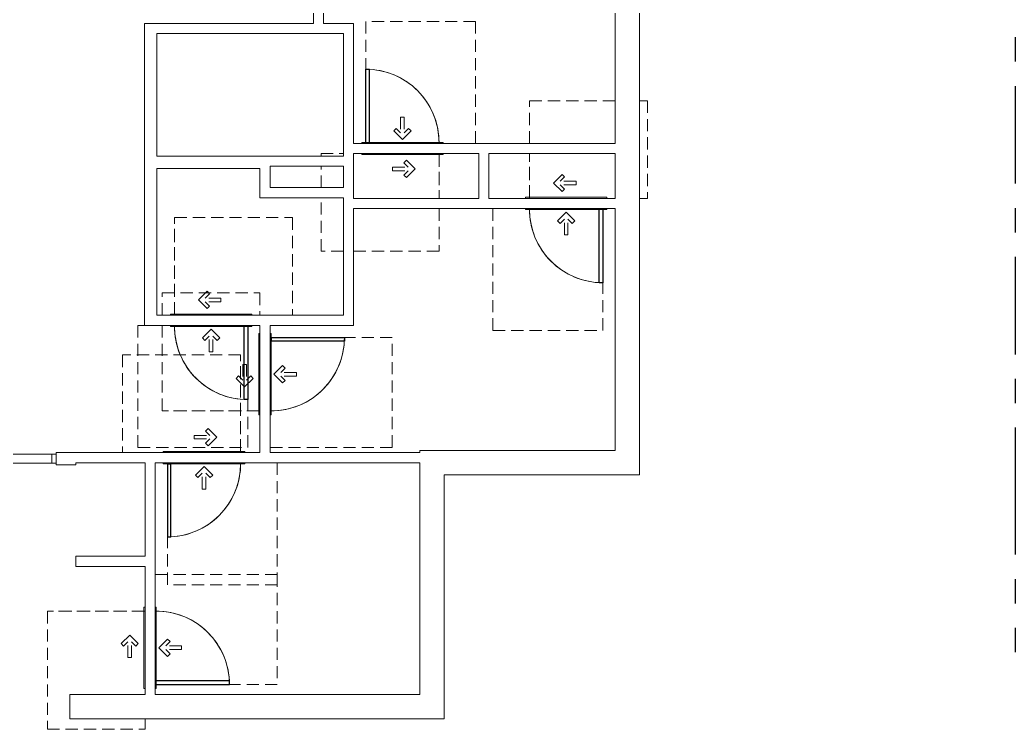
# Model space of a CAD drawing. Header units: inches. Extents: x -84 to 1352, y -121 to 1419.
# Drawn here: x 780.9 to 1270, y -120.8 to 227.9 of the extents above; entities that cross this region are included whole.
import ezdxf

# ---------------------------------------------------------------- set-up
doc = ezdxf.new("R2010")
doc.units = ezdxf.units.IN
doc.header["$MEASUREMENT"] = 0
doc.linetypes.add('ADA Clearance', pattern=[9, 6, -3])
doc.linetypes.add('Grid Line', pattern=[84, 48, -12, 12, -12])
for name, color, linetype, lineweight in [('A-DOOR', 31, 'Continuous', 15), ('A-DOOR-FRAM', 31, 'Continuous', 9), ('A-GLAZ-CWMG', 51, 'Continuous', 9), ('A-WALL', 113, 'Continuous', 15), ('I-WALL', 2, 'Continuous', 15), ('S-GRID', 1, 'Continuous', 9)]:
    doc.layers.add(name, color=color, linetype=linetype, lineweight=lineweight)

# ---------------------------------------------------------------- blocks, each defined once
blk = doc.blocks.new('Door-Single_CE_ - HM Door-2_ HM Frame-V23-ROOF')
at = {"layer": 'A-DOOR', "linetype": 'ADA Clearance', "lineweight": 9}
for p, q in [((-36, 62.5), (18, 62.5)), ((-36, 2.5), (-36, 62.5)), ((18, 62.5), (18, 3)), ((-0.89, 15.47), (-0.89, 7.72)), ((0.86, 15.47), (-0.89, 15.47)), ((0.86, 15.47), (0.86, 7.72)), ((-3.02, 9.85), (-4.26, 8.62)), ((-3.02, 9.85), (-0.89, 7.72)), ((2.99, 9.85), (0.86, 7.72)), ((2.99, 9.85), (4.22, 8.62)), ((-4.26, 8.62), (-0.02, 4.37)), ((4.22, 8.62), (-0.02, 4.37)), ((-18, -3), (-18, -50.5)), ((40, -2.5), (35, -2.5)), ((40, -50.5), (40, -2.5)), ((-2.02, -5.79), (-6.26, -10.04)), ((-0.78, -7.03), (-2.91, -9.16)), ((4.84, -9.16), (-2.91, -9.16)), ((-0.78, -7.03), (-2.02, -5.79)), ((4.84, -10.91), (4.84, -9.16)), ((-2.02, -14.28), (-6.26, -10.04)), ((4.84, -10.91), (-2.91, -10.91)), ((-0.78, -13.04), (-2.91, -10.91)), ((-0.78, -13.04), (-2.02, -14.28)), ((-18, -50.5), (40, -50.5))]:
    blk.add_line(p, q, dxfattribs=at)
at = {"layer": 'A-DOOR'}
for p, q in [((18, 39), (16.25, 39)), ((16.25, 39), (16.25, 3)), ((18, 3), (18, 39))]:
    blk.add_line(p, q, dxfattribs=at)
at = {"layer": 'A-DOOR', "lineweight": 25}
for p, q in [((18, 39), (16.25, 39)), ((16.25, 39), (16.25, 3)), ((18, 3), (18, 39))]:
    blk.add_line(p, q, dxfattribs=at)
at = {"layer": 'A-DOOR', "lineweight": 9}
blk.add_arc((18, 3), 36, 90, 179.9988, dxfattribs=at)
blk.add_arc((18, 3), 36, 90, 179.9988, dxfattribs=at)
blk.add_arc((18, 3), 36, 90, 179.9988, dxfattribs=at)
blk.add_arc((18, 3), 36, 90, 179.9988, dxfattribs=at)
blk = doc.blocks.new('Door-Single_CE_ - HM Door-2_ HM Frame-V1-ROOF')
at = {"layer": 'A-DOOR', "linetype": 'ADA Clearance', "lineweight": 9}
for p, q in [((-36, 62.5), (18, 62.5)), ((-36, 2.5), (-36, 62.5)), ((18, 62.5), (18, 3)), ((-0.89, 15.47), (-0.89, 7.72)), ((0.86, 15.47), (-0.89, 15.47)), ((0.86, 15.47), (0.86, 7.72)), ((-3.02, 9.85), (-4.26, 8.62)), ((-3.02, 9.85), (-0.89, 7.72)), ((2.99, 9.85), (0.86, 7.72)), ((2.99, 9.85), (4.22, 8.62)), ((-4.26, 8.62), (-0.02, 4.37)), ((4.22, 8.62), (-0.02, 4.37)), ((-18, -3), (-18, -50.5)), ((40, -50.5), (40, -2.5)), ((-2.02, -5.79), (-6.26, -10.04)), ((-0.78, -7.03), (-2.91, -9.16)), ((4.84, -9.16), (-2.91, -9.16)), ((-0.78, -7.03), (-2.02, -5.79)), ((4.84, -10.91), (4.84, -9.16)), ((-2.02, -14.28), (-6.26, -10.04)), ((4.84, -10.91), (-2.91, -10.91)), ((-0.78, -13.04), (-2.91, -10.91)), ((-0.78, -13.04), (-2.02, -14.28)), ((-18, -50.5), (40, -50.5))]:
    blk.add_line(p, q, dxfattribs=at)
at = {"layer": 'A-DOOR'}
for p, q in [((18, 39), (16.25, 39)), ((16.25, 39), (16.25, 3)), ((18, 3), (18, 39))]:
    blk.add_line(p, q, dxfattribs=at)
at = {"layer": 'A-DOOR', "lineweight": 25}
for p, q in [((18, 39), (16.25, 39)), ((16.25, 39), (16.25, 3)), ((18, 3), (18, 39))]:
    blk.add_line(p, q, dxfattribs=at)
at = {"layer": 'A-DOOR', "lineweight": 9}
blk.add_arc((18, 3), 36, 90, 179.9988, dxfattribs=at)
blk.add_arc((18, 3), 36, 90, 179.9988, dxfattribs=at)
blk.add_arc((18, 3), 36, 90, 179.9988, dxfattribs=at)
blk.add_arc((18, 3), 36, 90, 179.9988, dxfattribs=at)
blk = doc.blocks.new('Door-Single_CE_ - HM Door-2_ HM Frame-5154580-ROOF')
at = {"layer": 'A-DOOR', "linetype": 'ADA Clearance', "lineweight": 9}
for p, q in [((-18, 50.5), (24, 50.5)), ((-18, 3), (-18, 50.5)), ((29, 50.5), (40, 50.5)), ((40, 50.5), (40, 2.5)), ((-2.02, 14.28), (-6.26, 10.04)), ((-2.02, 5.79), (-6.26, 10.04)), ((-0.78, 13.04), (-2.91, 10.91)), ((4.84, 10.91), (-2.91, 10.91)), ((-0.78, 13.04), (-2.02, 14.28)), ((4.84, 10.91), (4.84, 9.16)), ((4.84, 9.16), (-2.91, 9.16)), ((-0.78, 7.03), (-2.91, 9.16)), ((-0.78, 7.03), (-2.02, 5.79)), ((40, 2.5), (29, 2.5)), ((-36, -2.5), (-36, -62.5)), ((-4.26, -8.62), (-0.02, -4.37)), ((4.22, -8.62), (-0.02, -4.37)), ((18, -62.5), (18, -3)), ((-3.02, -9.85), (-4.26, -8.62)), ((-3.02, -9.85), (-0.89, -7.72)), ((-0.89, -15.47), (-0.89, -7.72)), ((0.86, -15.47), (0.86, -7.72)), ((2.99, -9.85), (0.86, -7.72)), ((2.99, -9.85), (4.22, -8.62)), ((0.86, -15.47), (-0.89, -15.47)), ((-36, -62.5), (18, -62.5))]:
    blk.add_line(p, q, dxfattribs=at)
at = {"layer": 'A-DOOR'}
for p, q in [((16.25, -39), (16.25, -3)), ((18, -3), (18, -39)), ((18, -39), (16.25, -39))]:
    blk.add_line(p, q, dxfattribs=at)
at = {"layer": 'A-DOOR', "lineweight": 25}
for p, q in [((16.25, -39), (16.25, -3)), ((18, -3), (18, -39)), ((18, -39), (16.25, -39))]:
    blk.add_line(p, q, dxfattribs=at)
at = {"layer": 'A-DOOR', "lineweight": 9}
blk.add_arc((18, -3), 36, 180.0012, 270, dxfattribs=at)
blk.add_arc((18, -3), 36, 180.0012, 270, dxfattribs=at)
blk.add_arc((18, -3), 36, 180.0012, 270, dxfattribs=at)
blk.add_arc((18, -3), 36, 180.0012, 270, dxfattribs=at)
blk = doc.blocks.new('Door-Single_CE_ - HM Door-2_ HM Frame-V2-ROOF')
at = {"layer": 'A-DOOR', "linetype": 'ADA Clearance', "lineweight": 9}
for p, q in [((-18, 50.5), (40, 50.5)), ((-18, 3), (-18, 50.5)), ((40, 50.5), (40, 2.5)), ((-2.02, 14.28), (-6.26, 10.04)), ((-2.02, 5.79), (-6.26, 10.04)), ((-0.78, 13.04), (-2.91, 10.91)), ((4.84, 10.91), (-2.91, 10.91)), ((-0.78, 13.04), (-2.02, 14.28)), ((4.84, 10.91), (4.84, 9.16)), ((4.84, 9.16), (-2.91, 9.16)), ((-0.78, 7.03), (-2.91, 9.16)), ((-0.78, 7.03), (-2.02, 5.79)), ((-32.73, -2.5), (-36, -2.5)), ((-36, -2.5), (-36, -62.5)), ((-4.26, -8.62), (-0.02, -4.37)), ((4.22, -8.62), (-0.02, -4.37)), ((18, -62.5), (18, -3)), ((-3.02, -9.85), (-4.26, -8.62)), ((-3.02, -9.85), (-0.89, -7.72)), ((-0.89, -15.47), (-0.89, -7.72)), ((0.86, -15.47), (0.86, -7.72)), ((2.99, -9.85), (0.86, -7.72)), ((2.99, -9.85), (4.22, -8.62)), ((0.86, -15.47), (-0.89, -15.47)), ((-36, -62.5), (18, -62.5))]:
    blk.add_line(p, q, dxfattribs=at)
at = {"layer": 'A-DOOR'}
for p, q in [((16.25, -39), (16.25, -3)), ((18, -3), (18, -39)), ((18, -39), (16.25, -39))]:
    blk.add_line(p, q, dxfattribs=at)
at = {"layer": 'A-DOOR', "lineweight": 25}
for p, q in [((16.25, -39), (16.25, -3)), ((18, -3), (18, -39)), ((18, -39), (16.25, -39))]:
    blk.add_line(p, q, dxfattribs=at)
at = {"layer": 'A-DOOR', "lineweight": 9}
blk.add_arc((18, -3), 36, 180.0012, 270, dxfattribs=at)
blk.add_arc((18, -3), 36, 180.0012, 270, dxfattribs=at)
blk.add_arc((18, -3), 36, 180.0012, 270, dxfattribs=at)
blk.add_arc((18, -3), 36, 180.0012, 270, dxfattribs=at)
blk = doc.blocks.new('Door-Single_CE_ - HM Door-2_ HM Frame-V3-ROOF')
at = {"layer": 'A-DOOR', "linetype": 'ADA Clearance', "lineweight": 9}
for p, q in [((-18, 50.5), (24, 50.5)), ((-18, 29.5), (-18, 50.5)), ((36, 50.5), (40, 50.5)), ((40, 50.5), (40, 2.5)), ((-18, 3), (-18, 24.5)), ((-2.02, 14.28), (-6.26, 10.04)), ((-2.02, 5.79), (-6.26, 10.04)), ((-0.78, 13.04), (-2.91, 10.91)), ((4.84, 10.91), (-2.91, 10.91)), ((-0.78, 13.04), (-2.02, 14.28)), ((4.84, 10.91), (4.84, 9.16)), ((4.84, 9.16), (-2.91, 9.16)), ((-0.78, 7.03), (-2.91, 9.16)), ((-0.78, 7.03), (-2.02, 5.79)), ((40, 2.5), (36, 2.5)), ((-36, -2.5), (-36, -62.5)), ((-4.26, -8.62), (-0.02, -4.37)), ((4.22, -8.62), (-0.02, -4.37)), ((18, -62.5), (18, -3)), ((-3.02, -9.85), (-4.26, -8.62)), ((-3.02, -9.85), (-0.89, -7.72)), ((-0.89, -15.47), (-0.89, -7.72)), ((0.86, -15.47), (0.86, -7.72)), ((2.99, -9.85), (0.86, -7.72)), ((2.99, -9.85), (4.22, -8.62)), ((0.86, -15.47), (-0.89, -15.47)), ((-36, -62.5), (18, -62.5))]:
    blk.add_line(p, q, dxfattribs=at)
at = {"layer": 'A-DOOR'}
for p, q in [((16.25, -39), (16.25, -3)), ((18, -3), (18, -39)), ((18, -39), (16.25, -39))]:
    blk.add_line(p, q, dxfattribs=at)
at = {"layer": 'A-DOOR', "lineweight": 25}
for p, q in [((16.25, -39), (16.25, -3)), ((18, -3), (18, -39)), ((18, -39), (16.25, -39))]:
    blk.add_line(p, q, dxfattribs=at)
at = {"layer": 'A-DOOR', "lineweight": 9}
blk.add_arc((18, -3), 36, 180.0012, 270, dxfattribs=at)
blk.add_arc((18, -3), 36, 180.0012, 270, dxfattribs=at)
blk.add_arc((18, -3), 36, 180.0012, 270, dxfattribs=at)
blk.add_arc((18, -3), 36, 180.0012, 270, dxfattribs=at)
blk = doc.blocks.new('Door-Single_CE_ - HM Door-2_ HM Frame-V4-ROOF')
at = {"layer": 'A-DOOR', "linetype": 'ADA Clearance', "lineweight": 9}
for p, q in [((-18, 50.5), (24, 50.5)), ((-18, 29.5), (-18, 50.5)), ((29, 50.5), (40, 50.5)), ((40, 50.5), (40, 24.25)), ((-18, 3), (-18, 24.5)), ((40, 19.25), (40, 8.75)), ((-2.02, 14.28), (-6.26, 10.04)), ((-2.02, 5.79), (-6.26, 10.04)), ((-0.78, 13.04), (-2.91, 10.91)), ((4.84, 10.91), (-2.91, 10.91)), ((-0.78, 13.04), (-2.02, 14.28)), ((4.84, 10.91), (4.84, 9.16)), ((4.84, 9.16), (-2.91, 9.16)), ((-0.78, 7.03), (-2.91, 9.16)), ((-0.78, 7.03), (-2.02, 5.79)), ((40, 2.5), (29, 2.5)), ((40, 3.75), (40, 2.5)), ((-36, -2.5), (-36, -62.5)), ((-4.26, -8.62), (-0.02, -4.37)), ((4.22, -8.62), (-0.02, -4.37)), ((18, -62.5), (18, -3)), ((-3.02, -9.85), (-4.26, -8.62)), ((-3.02, -9.85), (-0.89, -7.72)), ((-0.89, -15.47), (-0.89, -7.72)), ((0.86, -15.47), (0.86, -7.72)), ((2.99, -9.85), (0.86, -7.72)), ((2.99, -9.85), (4.22, -8.62)), ((0.86, -15.47), (-0.89, -15.47)), ((-36, -62.5), (18, -62.5))]:
    blk.add_line(p, q, dxfattribs=at)
at = {"layer": 'A-DOOR'}
for p, q in [((16.25, -39), (16.25, -3)), ((18, -3), (18, -39)), ((18, -39), (16.25, -39))]:
    blk.add_line(p, q, dxfattribs=at)
at = {"layer": 'A-DOOR', "lineweight": 25}
for p, q in [((16.25, -39), (16.25, -3)), ((18, -3), (18, -39)), ((18, -39), (16.25, -39))]:
    blk.add_line(p, q, dxfattribs=at)
at = {"layer": 'A-DOOR', "lineweight": 9}
blk.add_arc((18, -3), 36, 180.0012, 270, dxfattribs=at)
blk.add_arc((18, -3), 36, 180.0012, 270, dxfattribs=at)
blk.add_arc((18, -3), 36, 180.0012, 270, dxfattribs=at)
blk.add_arc((18, -3), 36, 180.0012, 270, dxfattribs=at)
blk = doc.blocks.new('Door-Single_CE_ - HM Door-2_ HM Frame-V63-ROOF')
at = {"layer": 'A-DOOR', "linetype": 'ADA Clearance', "lineweight": 9}
for p, q in [((-36, 62.5), (18, 62.5)), ((-36, 2.5), (-36, 62.5)), ((18, 62.5), (18, 2.5)), ((-0.89, 15.47), (-0.89, 7.72)), ((0.86, 15.47), (-0.89, 15.47)), ((0.86, 15.47), (0.86, 7.72)), ((-3.02, 9.85), (-4.26, 8.62)), ((-3.02, 9.85), (-0.89, 7.72)), ((2.99, 9.85), (0.86, 7.72)), ((2.99, 9.85), (4.22, 8.62)), ((-4.26, 8.62), (-0.02, 4.37)), ((4.22, 8.62), (-0.02, 4.37)), ((-18, -2.5), (-18, -50.5)), ((40, -2.5), (35, -2.5)), ((40, -50.5), (40, -2.5)), ((-2.02, -5.79), (-6.26, -10.04)), ((-0.78, -7.03), (-2.91, -9.16)), ((4.84, -9.16), (-2.91, -9.16)), ((-0.78, -7.03), (-2.02, -5.79)), ((4.84, -10.91), (4.84, -9.16)), ((-2.02, -14.28), (-6.26, -10.04)), ((4.84, -10.91), (-2.91, -10.91)), ((-0.78, -13.04), (-2.91, -10.91)), ((-0.78, -13.04), (-2.02, -14.28)), ((-18, -50.5), (40, -50.5))]:
    blk.add_line(p, q, dxfattribs=at)
at = {"layer": 'A-DOOR'}
for p, q in [((18, 39), (16.25, 39)), ((16.25, 39), (16.25, 3)), ((18, 3), (18, 39)), ((16.25, 3), (18, 3))]:
    blk.add_line(p, q, dxfattribs=at)
at = {"layer": 'A-DOOR', "lineweight": 25}
for p, q in [((18, 39), (16.25, 39)), ((16.25, 39), (16.25, 3)), ((18, 3), (18, 39)), ((18, 3), (16.25, 3))]:
    blk.add_line(p, q, dxfattribs=at)
at = {"layer": 'A-DOOR', "lineweight": 9}
for end in [179.9988, 180.5, 180.5, 180.5]:
    blk.add_arc((18, 3), 36, 90, end, dxfattribs=at)
at = {"layer": 'A-DOOR-FRAM'}
for p, q in [((-20, 3), (20, 3)), ((-20, 2.5), (-20, 3)), ((20, 3), (20, 2.5)), ((-20, -3), (-20, -2.5)), ((20, -3), (-20, -3)), ((20, -2.5), (20, -3))]:
    blk.add_line(p, q, dxfattribs=at)
blk = doc.blocks.new('Door-Single_CE_ - HM Door-2_ HM Frame-V38-ROOF')
at = {"layer": 'A-DOOR', "linetype": 'ADA Clearance', "lineweight": 9}
for p, q in [((-36, 62.5), (18, 62.5)), ((-36, 2.5), (-36, 62.5)), ((18, 62.5), (18, 2.5)), ((-0.89, 15.47), (-0.89, 7.72)), ((0.86, 15.47), (-0.89, 15.47)), ((0.86, 15.47), (0.86, 7.72)), ((-3.02, 9.85), (-4.26, 8.62)), ((-3.02, 9.85), (-0.89, 7.72)), ((2.99, 9.85), (0.86, 7.72)), ((2.99, 9.85), (4.22, 8.62)), ((-4.26, 8.62), (-0.02, 4.37)), ((4.22, 8.62), (-0.02, 4.37)), ((-18, -2.5), (-18, -50.5)), ((40, -50.5), (40, -2.5)), ((-2.02, -5.79), (-6.26, -10.04)), ((-0.78, -7.03), (-2.91, -9.16)), ((4.84, -9.16), (-2.91, -9.16)), ((-0.78, -7.03), (-2.02, -5.79)), ((4.84, -10.91), (4.84, -9.16)), ((-2.02, -14.28), (-6.26, -10.04)), ((4.84, -10.91), (-2.91, -10.91)), ((-0.78, -13.04), (-2.91, -10.91)), ((-0.78, -13.04), (-2.02, -14.28)), ((-18, -50.5), (40, -50.5))]:
    blk.add_line(p, q, dxfattribs=at)
at = {"layer": 'A-DOOR'}
for p, q in [((18, 39), (16.25, 39)), ((16.25, 39), (16.25, 3)), ((18, 3), (18, 39)), ((16.25, 3), (18, 3))]:
    blk.add_line(p, q, dxfattribs=at)
at = {"layer": 'A-DOOR', "lineweight": 25}
for p, q in [((18, 39), (16.25, 39)), ((16.25, 39), (16.25, 3)), ((18, 3), (18, 39)), ((18, 3), (16.25, 3))]:
    blk.add_line(p, q, dxfattribs=at)
at = {"layer": 'A-DOOR', "lineweight": 9}
for end in [179.9988, 180.5, 180.5, 180.5]:
    blk.add_arc((18, 3), 36, 90, end, dxfattribs=at)
at = {"layer": 'A-DOOR-FRAM'}
for p, q in [((-20, 3), (20, 3)), ((-20, 2.5), (-20, 3)), ((20, 3), (20, 2.5)), ((-20, -3), (-20, -2.5)), ((20, -3), (-20, -3)), ((20, -2.5), (20, -3))]:
    blk.add_line(p, q, dxfattribs=at)
blk = doc.blocks.new('Door-Single_CE_ - HM Door-2_ HM Frame-V39-ROOF')
at = {"layer": 'A-DOOR', "linetype": 'ADA Clearance', "lineweight": 9}
for p, q in [((-18, 50.5), (24, 50.5)), ((-18, 2.5), (-18, 50.5)), ((29, 50.5), (40, 50.5)), ((40, 50.5), (40, 2.5)), ((-2.02, 14.28), (-6.26, 10.04)), ((-2.02, 5.79), (-6.26, 10.04)), ((-0.78, 13.04), (-2.91, 10.91)), ((4.84, 10.91), (-2.91, 10.91)), ((-0.78, 13.04), (-2.02, 14.28)), ((4.84, 10.91), (4.84, 9.16)), ((4.84, 9.16), (-2.91, 9.16)), ((-0.78, 7.03), (-2.91, 9.16)), ((-0.78, 7.03), (-2.02, 5.79)), ((40, 2.5), (29, 2.5)), ((-36, -2.5), (-36, -62.5)), ((-4.26, -8.62), (-0.02, -4.37)), ((4.22, -8.62), (-0.02, -4.37)), ((18, -62.5), (18, -2.5)), ((-3.02, -9.85), (-4.26, -8.62)), ((-3.02, -9.85), (-0.89, -7.72)), ((-0.89, -15.47), (-0.89, -7.72)), ((0.86, -15.47), (0.86, -7.72)), ((2.99, -9.85), (0.86, -7.72)), ((2.99, -9.85), (4.22, -8.62)), ((0.86, -15.47), (-0.89, -15.47)), ((-36, -62.5), (18, -62.5))]:
    blk.add_line(p, q, dxfattribs=at)
at = {"layer": 'A-DOOR'}
for p, q in [((16.25, -39), (16.25, -3)), ((16.25, -3), (18, -3)), ((18, -3), (18, -39)), ((18, -39), (16.25, -39))]:
    blk.add_line(p, q, dxfattribs=at)
at = {"layer": 'A-DOOR', "lineweight": 25}
for p, q in [((16.25, -39), (16.25, -3)), ((18, -3), (16.25, -3)), ((18, -3), (18, -39)), ((18, -39), (16.25, -39))]:
    blk.add_line(p, q, dxfattribs=at)
at = {"layer": 'A-DOOR', "lineweight": 9}
for start in [179.5, 179.5, 179.5, 180.0012]:
    blk.add_arc((18, -3), 36, start, 270, dxfattribs=at)
at = {"layer": 'A-DOOR-FRAM'}
for p, q in [((-20, 3), (20, 3)), ((-20, 2.5), (-20, 3)), ((20, 3), (20, 2.5)), ((-20, -3), (-20, -2.5)), ((20, -3), (-20, -3)), ((20, -2.5), (20, -3))]:
    blk.add_line(p, q, dxfattribs=at)
blk = doc.blocks.new('Door-Single_CE_ - HM Door-2_ HM Frame-V40-ROOF')
at = {"layer": 'A-DOOR', "linetype": 'ADA Clearance', "lineweight": 9}
for p, q in [((-18, 50.5), (40, 50.5)), ((-18, 2.5), (-18, 50.5)), ((40, 50.5), (40, 2.5)), ((-2.02, 14.28), (-6.26, 10.04)), ((-2.02, 5.79), (-6.26, 10.04)), ((-0.78, 13.04), (-2.91, 10.91)), ((4.84, 10.91), (-2.91, 10.91)), ((-0.78, 13.04), (-2.02, 14.28)), ((4.84, 10.91), (4.84, 9.16)), ((4.84, 9.16), (-2.91, 9.16)), ((-0.78, 7.03), (-2.91, 9.16)), ((-0.78, 7.03), (-2.02, 5.79)), ((-32.73, -2.5), (-36, -2.5)), ((-36, -2.5), (-36, -62.5)), ((-4.26, -8.62), (-0.02, -4.37)), ((4.22, -8.62), (-0.02, -4.37)), ((18, -62.5), (18, -2.5)), ((-3.02, -9.85), (-4.26, -8.62)), ((-3.02, -9.85), (-0.89, -7.72)), ((-0.89, -15.47), (-0.89, -7.72)), ((0.86, -15.47), (0.86, -7.72)), ((2.99, -9.85), (0.86, -7.72)), ((2.99, -9.85), (4.22, -8.62)), ((0.86, -15.47), (-0.89, -15.47)), ((-36, -62.5), (18, -62.5))]:
    blk.add_line(p, q, dxfattribs=at)
at = {"layer": 'A-DOOR'}
for p, q in [((16.25, -39), (16.25, -3)), ((16.25, -3), (18, -3)), ((18, -3), (18, -39)), ((18, -39), (16.25, -39))]:
    blk.add_line(p, q, dxfattribs=at)
at = {"layer": 'A-DOOR', "lineweight": 25}
for p, q in [((16.25, -39), (16.25, -3)), ((18, -3), (16.25, -3)), ((18, -3), (18, -39)), ((18, -39), (16.25, -39))]:
    blk.add_line(p, q, dxfattribs=at)
at = {"layer": 'A-DOOR', "lineweight": 9}
for start in [179.5, 179.5, 179.5, 180.0012]:
    blk.add_arc((18, -3), 36, start, 270, dxfattribs=at)
at = {"layer": 'A-DOOR-FRAM'}
for p, q in [((-20, 3), (20, 3)), ((-20, 2.5), (-20, 3)), ((20, 3), (20, 2.5)), ((-20, -3), (-20, -2.5)), ((20, -3), (-20, -3)), ((20, -2.5), (20, -3))]:
    blk.add_line(p, q, dxfattribs=at)
blk = doc.blocks.new('Door-Single_CE_ - HM Door-2_ HM Frame-V41-ROOF')
at = {"layer": 'A-DOOR', "linetype": 'ADA Clearance', "lineweight": 9}
for p, q in [((-18, 50.5), (24, 50.5)), ((-18, 29.5), (-18, 50.5)), ((36, 50.5), (40, 50.5)), ((40, 50.5), (40, 2.5)), ((-18, 2.5), (-18, 24.5)), ((-2.02, 14.28), (-6.26, 10.04)), ((-2.02, 5.79), (-6.26, 10.04)), ((-0.78, 13.04), (-2.91, 10.91)), ((4.84, 10.91), (-2.91, 10.91)), ((-0.78, 13.04), (-2.02, 14.28)), ((4.84, 10.91), (4.84, 9.16)), ((4.84, 9.16), (-2.91, 9.16)), ((-0.78, 7.03), (-2.91, 9.16)), ((-0.78, 7.03), (-2.02, 5.79)), ((40, 2.5), (36, 2.5)), ((-36, -2.5), (-36, -62.5)), ((-4.26, -8.62), (-0.02, -4.37)), ((4.22, -8.62), (-0.02, -4.37)), ((18, -62.5), (18, -2.5)), ((-3.02, -9.85), (-4.26, -8.62)), ((-3.02, -9.85), (-0.89, -7.72)), ((-0.89, -15.47), (-0.89, -7.72)), ((0.86, -15.47), (0.86, -7.72)), ((2.99, -9.85), (0.86, -7.72)), ((2.99, -9.85), (4.22, -8.62)), ((0.86, -15.47), (-0.89, -15.47)), ((-36, -62.5), (18, -62.5))]:
    blk.add_line(p, q, dxfattribs=at)
at = {"layer": 'A-DOOR'}
for p, q in [((16.25, -39), (16.25, -3)), ((16.25, -3), (18, -3)), ((18, -3), (18, -39)), ((18, -39), (16.25, -39))]:
    blk.add_line(p, q, dxfattribs=at)
at = {"layer": 'A-DOOR', "lineweight": 25}
for p, q in [((16.25, -39), (16.25, -3)), ((18, -3), (16.25, -3)), ((18, -3), (18, -39)), ((18, -39), (16.25, -39))]:
    blk.add_line(p, q, dxfattribs=at)
at = {"layer": 'A-DOOR', "lineweight": 9}
for start in [179.5, 179.5, 179.5, 180.0012]:
    blk.add_arc((18, -3), 36, start, 270, dxfattribs=at)
at = {"layer": 'A-DOOR-FRAM'}
for p, q in [((-20, 3), (20, 3)), ((-20, 2.5), (-20, 3)), ((20, 3), (20, 2.5)), ((-20, -3), (-20, -2.5)), ((20, -3), (-20, -3)), ((20, -2.5), (20, -3))]:
    blk.add_line(p, q, dxfattribs=at)
blk = doc.blocks.new('Door-Single_CE_ - HM Door-2_ HM Frame-V42-ROOF')
at = {"layer": 'A-DOOR', "linetype": 'ADA Clearance', "lineweight": 9}
for p, q in [((-18, 50.5), (24, 50.5)), ((-18, 29.5), (-18, 50.5)), ((29, 50.5), (40, 50.5)), ((40, 50.5), (40, 24.25)), ((-18, 2.5), (-18, 24.5)), ((40, 19.25), (40, 8.75)), ((-2.02, 14.28), (-6.26, 10.04)), ((-2.02, 5.79), (-6.26, 10.04)), ((-0.78, 13.04), (-2.91, 10.91)), ((4.84, 10.91), (-2.91, 10.91)), ((-0.78, 13.04), (-2.02, 14.28)), ((4.84, 10.91), (4.84, 9.16)), ((4.84, 9.16), (-2.91, 9.16)), ((-0.78, 7.03), (-2.91, 9.16)), ((-0.78, 7.03), (-2.02, 5.79)), ((40, 2.5), (29, 2.5)), ((40, 3.75), (40, 2.5)), ((-36, -2.5), (-36, -62.5)), ((-4.26, -8.62), (-0.02, -4.37)), ((4.22, -8.62), (-0.02, -4.37)), ((18, -62.5), (18, -2.5)), ((-3.02, -9.85), (-4.26, -8.62)), ((-3.02, -9.85), (-0.89, -7.72)), ((-0.89, -15.47), (-0.89, -7.72)), ((0.86, -15.47), (0.86, -7.72)), ((2.99, -9.85), (0.86, -7.72)), ((2.99, -9.85), (4.22, -8.62)), ((0.86, -15.47), (-0.89, -15.47)), ((-36, -62.5), (18, -62.5))]:
    blk.add_line(p, q, dxfattribs=at)
at = {"layer": 'A-DOOR'}
for p, q in [((16.25, -39), (16.25, -3)), ((16.25, -3), (18, -3)), ((18, -3), (18, -39)), ((18, -39), (16.25, -39))]:
    blk.add_line(p, q, dxfattribs=at)
at = {"layer": 'A-DOOR', "lineweight": 25}
for p, q in [((16.25, -39), (16.25, -3)), ((18, -3), (16.25, -3)), ((18, -3), (18, -39)), ((18, -39), (16.25, -39))]:
    blk.add_line(p, q, dxfattribs=at)
at = {"layer": 'A-DOOR', "lineweight": 9}
for start in [179.5, 179.5, 179.5, 180.0012]:
    blk.add_arc((18, -3), 36, start, 270, dxfattribs=at)
at = {"layer": 'A-DOOR-FRAM'}
for p, q in [((-20, 3), (20, 3)), ((-20, 2.5), (-20, 3)), ((20, 3), (20, 2.5)), ((-20, -3), (-20, -2.5)), ((20, -3), (-20, -3)), ((20, -2.5), (20, -3))]:
    blk.add_line(p, q, dxfattribs=at)
blk = doc.blocks.new('Rectangular Mullion - 4 1_2_ x 2_ Rectangular_CE_-5154595-ROOF')
at = {"layer": 'A-GLAZ-CWMG'}
for p, q in [((599.11, 927.95), (599.11, 932.45)), ((599.11, 932.45), (634.11, 932.45)), ((634.11, 932.45), (634.11, 927.95)), ((634.11, 927.95), (599.11, 927.95))]:
    blk.add_line(p, q, dxfattribs=at)
blk = doc.blocks.new('Rectangular Mullion - 4 1_2_ x 2_ Rectangular_CE_-5154599-ROOF')
at = {"layer": 'A-GLAZ-CWMG'}
for p, q in [((-2, -2.25), (-2, 2.25)), ((-2, 2.25), (0, 2.25)), ((0, 2.25), (0, -2.25)), ((0, -2.25), (-2, -2.25))]:
    blk.add_line(p, q, dxfattribs=at)

msp = doc.modelspace()

# ---------------------------------------------------------------- linework, layer by layer
at = {"layer": 'A-WALL'}
for p, q in [((1085.36, 300.2), (1085.36, 4.2)), ((1073.36, 167.2), (1073.36, 288.2)), ((842.13, 77.7), (842.13, 221.2)), ((848.13, 221.2), (848.13, 160.95)), ((1073.36, 140.2), (1073.36, 162.2)), ((848.13, 160.95), (903.86, 160.95)), ((848.13, 154.95), (848.13, 82.7)), ((898.86, 154.95), (848.13, 154.95)), ((903.86, 154.95), (903.86, 155.95)), ((1073.36, 16.2), (1073.36, 135.2)), ((842.13, 77.7), (848.13, 77.7)), ((798.61, 15.2), (808.36, 15.2)), ((798.61, 15.2), (798.61, 9.2)), ((977.36, 16.2), (1073.36, 16.2)), ((977.36, 16.2), (977.36, 15.2)), ((808.36, 9.2), (808.36, 10.2)), ((977.36, -103.8), (977.36, 10.2)), ((808.36, 9.2), (798.61, 9.2)), ((1085.36, 4.2), (989.36, 4.2)), ((989.36, 4.2), (989.36, -115.8)), ((805.36, -103.8), (842.36, -103.8)), ((805.36, -115.8), (805.36, -103.8)), ((847.36, -103.8), (977.36, -103.8)), ((989.36, -115.8), (805.36, -115.8))]:
    msp.add_line(p, q, dxfattribs=at)
at = {"layer": 'I-WALL'}
for p, q in [((925.13, 226.2), (925.13, 288.7)), ((930.13, 288.7), (930.13, 226.2)), ((842.13, 226.2), (925.13, 226.2)), ((842.13, 226.2), (842.13, 221.2)), ((930.13, 226.2), (944.86, 226.2)), ((944.86, 226.2), (944.86, 167.2)), ((939.86, 221.2), (848.13, 221.2)), ((939.86, 160.95), (939.86, 221.2)), ((944.86, 167.2), (1073.36, 167.2)), ((944.86, 162.2), (944.86, 140.2)), ((1006.36, 162.2), (944.86, 162.2)), ((1006.36, 140.2), (1006.36, 162.2)), ((1073.36, 162.2), (1011.36, 162.2)), ((1011.36, 162.2), (1011.36, 140.2)), ((903.86, 160.95), (939.86, 160.95)), ((898.86, 140.45), (898.86, 154.95)), ((939.86, 155.95), (903.86, 155.95)), ((903.86, 154.95), (903.86, 145.45)), ((939.86, 145.45), (939.86, 155.95)), ((903.86, 145.45), (939.86, 145.45)), ((939.86, 140.45), (898.86, 140.45)), ((939.86, 82.7), (939.86, 140.45)), ((944.86, 140.2), (1006.36, 140.2)), ((1011.36, 140.2), (1073.36, 140.2)), ((944.86, 135.2), (944.86, 77.7)), ((1073.36, 135.2), (944.86, 135.2)), ((848.13, 82.7), (939.86, 82.7)), ((898.86, 77.7), (848.13, 77.7)), ((898.86, 15.2), (898.86, 77.7)), ((944.86, 77.7), (903.86, 77.7)), ((903.86, 77.7), (903.86, 15.2)), ((808.36, 15.2), (898.86, 15.2)), ((903.86, 15.2), (977.36, 15.2)), ((842.36, 10.2), (808.36, 10.2)), ((842.36, -35.8), (842.36, 10.2)), ((847.36, 10.2), (847.36, -103.8)), ((977.36, 10.2), (847.36, 10.2)), ((808.36, -35.8), (842.36, -35.8)), ((808.36, -40.8), (808.36, -35.8)), ((842.36, -40.8), (808.36, -40.8)), ((842.36, -103.8), (842.36, -40.8))]:
    msp.add_line(p, q, dxfattribs=at)
at = {"layer": 'S-GRID', "linetype": 'Grid Line', "lineweight": 25}
for p, q in [((1270, 1287.44), (1270, 13.01)), ((1270, 13.01), (1270, -82.99))]:
    msp.add_line(p, q, dxfattribs=at)

# ---------------------------------------------------------------- block references
at = {"layer": 'A-DOOR', "lineweight": 9}
for name, p, rotation in [('Door-Single_CE_ - HM Door-2_ HM Frame-V4-ROOF', (968.86, 164.7), 180), ('Door-Single_CE_ - HM Door-2_ HM Frame-V4-ROOF', (968.86, 164.7), 180), ('Door-Single_CE_ - HM Door-2_ HM Frame-V42-ROOF', (968.86, 164.7), 180), ('Door-Single_CE_ - HM Door-2_ HM Frame-5154580-ROOF', (901.36, 53.7), 89.99999999999999), ('Door-Single_CE_ - HM Door-2_ HM Frame-5154580-ROOF', (901.36, 53.7), 89.99999999999999), ('Door-Single_CE_ - HM Door-2_ HM Frame-V39-ROOF', (901.36, 53.7), 89.99999999999999), ('Door-Single_CE_ - HM Door-2_ HM Frame-V1-ROOF', (871.36, 12.7), 180), ('Door-Single_CE_ - HM Door-2_ HM Frame-V1-ROOF', (871.36, 12.7), 180), ('Door-Single_CE_ - HM Door-2_ HM Frame-V38-ROOF', (871.36, 12.7), 180), ('Door-Single_CE_ - HM Door-2_ HM Frame-V23-ROOF', (844.86, -80.8), 270), ('Door-Single_CE_ - HM Door-2_ HM Frame-V23-ROOF', (844.86, -80.8), 270), ('Door-Single_CE_ - HM Door-2_ HM Frame-V63-ROOF', (844.86, -80.8), 270)]:
    msp.add_blockref(name, p, dxfattribs=dict(at, rotation=rotation))
for name, p in [('Door-Single_CE_ - HM Door-2_ HM Frame-V3-ROOF', (1049.36, 137.7)), ('Door-Single_CE_ - HM Door-2_ HM Frame-V3-ROOF', (1049.36, 137.7)), ('Door-Single_CE_ - HM Door-2_ HM Frame-V41-ROOF', (1049.36, 137.7)), ('Door-Single_CE_ - HM Door-2_ HM Frame-V2-ROOF', (874.86, 80.2)), ('Door-Single_CE_ - HM Door-2_ HM Frame-V2-ROOF', (874.86, 80.2)), ('Door-Single_CE_ - HM Door-2_ HM Frame-V40-ROOF', (874.86, 80.2))]:
    msp.add_blockref(name, p, dxfattribs=at)
at = {"layer": 'A-GLAZ-CWMG', "rotation": 180}
msp.add_blockref('Rectangular Mullion - 4 1_2_ x 2_ Rectangular_CE_-5154595-ROOF', (1395.72, 942.4), dxfattribs=at)
at = {"layer": 'A-GLAZ-CWMG', "extrusion": (0, 0, -1), "rotation": 180}
msp.add_blockref('Rectangular Mullion - 4 1_2_ x 2_ Rectangular_CE_-5154599-ROOF', (-798.61, 12.2), dxfattribs=at)

doc.saveas('drawing.dxf')
